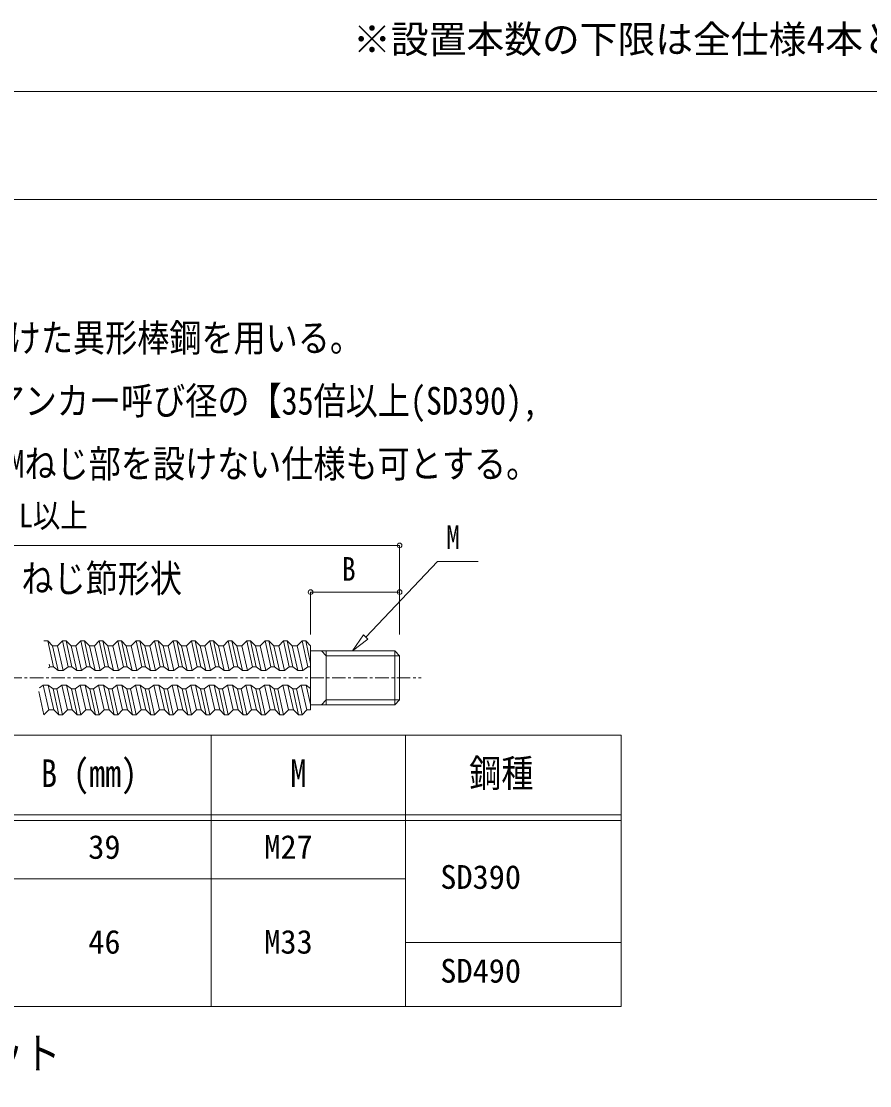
# Model space of a CAD drawing. Units: millimetres, scale not verified. Extents: x -29700 to 29700, y -21000 to 21000.
# Drawn here: x 7354 to 15215, y -10259 to -401 of the extents above; entities that cross this region are included whole.
import ezdxf
from ezdxf.enums import TextEntityAlignment as Align

# ---------------------------------------------------------------- set-up
doc = ezdxf.new("R2010")
doc.units = ezdxf.units.MM
doc.header["$LTSCALE"] = 100
doc.linetypes.add('USER2', pattern=[2, 1.25, -0.25, 0.25, -0.25])
doc.layers.add('0-0_0', color=7, linetype='Continuous')
doc.layers.add('0-4_02_TEXT', color=7, linetype='Continuous')
for name, color, linetype, lineweight in [('0-5_05_SUNPOU', 3, 'Continuous', 18), ('0-6_03_ZU', 2, 'Continuous', 18), ('0-7_06_HYOU', 7, 'Continuous', 15), ('0-8_00_WAKU', 9, 'Continuous', 18), ('0-9_08_CENTER', 1, 'USER2', 18)]:
    doc.layers.add(name, color=color, linetype=linetype, lineweight=lineweight)
doc.styles.add('ＭＳ ゴシック', font='')
doc.styles.get('ＭＳ ゴシック').set_extended_font_data('MS Gothic')

msp = doc.modelspace()

# ---------------------------------------------------------------- linework, layer by layer
at = {"layer": '0-5_05_SUNPOU'}
for p in [(4433.3, -5254.6), (10859, -6081.3)]:
    msp.add_line(p, (10859, -5254.6), dxfattribs=at)
for points in [[(10544.6, -6104.1), (11210.6, -5403.1), (11587.3, -5403.1)], [(10034.7, -6081.3), (10034.7, -5687.2), (10859, -5687.2)]]:
    msp.add_lwpolyline(points, dxfattribs=at)
msp.add_lwpolyline([(10523.4, -6084), (10424, -6231), (10565.7, -6124.2)], close=True, dxfattribs=at)
for centre in [(10859, -5254.6), (10034.7, -5687.2), (10859, -5687.2)]:
    msp.add_circle(centre, 21.9, dxfattribs=at)
at = {"layer": '0-6_03_ZU'}
for p, q in [((7598.3, -6139.9), (7564.1, -6139.9)), ((7598.3, -6139.9), (7643.8, -6185.4)), ((7598.3, -6139.9), (7650.8, -6379)), ((7643.8, -6185.4), (7689.4, -6185.4)), ((7643.8, -6185.4), (7696.4, -6413.1)), ((7689.4, -6185.4), (7741.9, -6413.1)), ((7734.9, -6139.9), (7787.5, -6379)), ((7769.1, -6139.9), (7814.6, -6185.4)), ((7769.1, -6139.9), (7821.6, -6379)), ((7814.6, -6185.4), (7867.2, -6413.1)), ((7814.6, -6185.4), (7860.1, -6185.4)), ((7860.1, -6185.4), (7912.7, -6413.1)), ((7905.7, -6139.9), (7958.2, -6379)), ((7939.8, -6139.9), (7985.4, -6185.4)), ((7939.8, -6139.9), (7992.4, -6379)), ((7985.4, -6185.4), (8037.9, -6413.1)), ((7985.4, -6185.4), (8030.9, -6185.4)), ((8030.9, -6185.4), (8083.5, -6413.1)), ((8076.5, -6139.9), (8129, -6379)), ((8110.6, -6139.9), (8156.2, -6185.4)), ((8110.6, -6139.9), (8163.2, -6379)), ((8156.2, -6185.4), (8208.7, -6413.1)), ((8156.2, -6185.4), (8201.7, -6185.4)), ((8201.7, -6185.4), (8254.2, -6413.1)), ((8247.2, -6139.9), (8299.8, -6379)), ((8281.4, -6139.9), (8326.9, -6185.4)), ((8281.4, -6139.9), (8333.9, -6379)), ((8326.9, -6185.4), (8379.5, -6413.1)), ((8326.9, -6185.4), (8372.5, -6185.4)), ((8372.5, -6185.4), (8425, -6413.1)), ((8418, -6139.9), (8470.6, -6379)), ((8452.2, -6139.9), (8497.7, -6185.4)), ((8452.2, -6139.9), (8504.7, -6379)), ((8497.7, -6185.4), (8550.3, -6413.1)), ((8497.7, -6185.4), (8543.2, -6185.4)), ((8543.2, -6185.4), (8595.8, -6413.1)), ((8588.8, -6139.9), (8641.3, -6379)), ((8622.9, -6139.9), (8668.5, -6185.4)), ((8622.9, -6139.9), (8675.5, -6379)), ((8668.5, -6185.4), (8721, -6413.1)), ((8668.5, -6185.4), (8714, -6185.4)), ((8714, -6185.4), (8766.6, -6413.1)), ((8759.6, -6139.9), (8812.1, -6379)), ((8793.7, -6139.9), (8839.3, -6185.4)), ((8793.7, -6139.9), (8846.3, -6379)), ((8839.3, -6185.4), (8891.8, -6413.1)), ((8839.3, -6185.4), (8884.8, -6185.4)), ((8884.8, -6185.4), (8937.3, -6413.1)), ((8930.3, -6139.9), (8982.9, -6379)), ((8964.5, -6139.9), (9010, -6185.4)), ((8964.5, -6139.9), (9017, -6379)), ((9010, -6185.4), (9062.6, -6413.1)), ((9010, -6185.4), (9055.6, -6185.4)), ((9055.6, -6185.4), (9108.1, -6413.1)), ((9101.1, -6139.9), (9153.7, -6379)), ((9135.3, -6139.9), (9180.8, -6185.4)), ((9135.3, -6139.9), (9187.8, -6379)), ((9180.8, -6185.4), (9233.4, -6413.1)), ((9180.8, -6185.4), (9226.3, -6185.4)), ((9226.3, -6185.4), (9278.9, -6413.1)), ((9271.9, -6139.9), (9324.4, -6379)), ((9306, -6139.9), (9351.6, -6185.4)), ((9306, -6139.9), (9358.6, -6379)), ((9351.6, -6185.4), (9404.1, -6413.1)), ((9351.6, -6185.4), (9397.1, -6185.4)), ((9397.1, -6185.4), (9449.7, -6413.1)), ((9442.7, -6139.9), (9495.2, -6379)), ((9476.8, -6139.9), (9522.4, -6185.4)), ((9476.8, -6139.9), (9529.4, -6379)), ((9522.4, -6185.4), (9574.9, -6413.1)), ((9613.4, -6139.9), (9666, -6379)), ((9647.6, -6139.9), (9693.1, -6185.4)), ((9647.6, -6139.9), (9700.1, -6379)), ((9693.1, -6185.4), (9745.7, -6413.1)), ((9693.1, -6185.4), (9738.7, -6185.4)), ((9738.7, -6185.4), (9791.2, -6413.1)), ((9784.2, -6139.9), (9836.8, -6379)), ((9818.4, -6139.9), (9863.9, -6185.4)), ((9818.4, -6139.9), (9870.9, -6379)), ((9863.9, -6185.4), (9916.5, -6413.1)), ((9863.9, -6185.4), (9909.4, -6185.4)), ((9909.4, -6185.4), (9962, -6413.1)), ((9955, -6139.9), (10007.5, -6379)), ((9989.1, -6139.9), (10034.7, -6185.4)), ((9989.1, -6139.9), (10034.7, -6347.1)), ((10034.7, -6185.4), (10034.7, -6777.5)), ((10813.4, -6231), (10034.7, -6231)), ((10179.5, -6276.5), (10134, -6231)), ((10179.5, -6231), (10179.5, -6731.9)), ((10859, -6276.5), (10179.5, -6276.5)), ((10859, -6276.5), (10813.4, -6231)), ((10813.4, -6231), (10813.4, -6731.9)), ((10859, -6276.5), (10859, -6686.4)), ((7604.9, -6387.8), (7616.7, -6379)), ((7611.6, -6355.9), (7616.7, -6379)), ((7616.7, -6379), (7650.8, -6379)), ((7696.4, -6413.1), (7650.8, -6379)), ((7741.9, -6413.1), (7787.5, -6379)), ((7787.5, -6379), (7821.6, -6379)), ((7867.2, -6413.1), (7821.6, -6379)), ((7912.7, -6413.1), (7958.2, -6379)), ((7958.2, -6379), (7992.4, -6379)), ((8037.9, -6413.1), (7992.4, -6379)), ((8083.5, -6413.1), (8129, -6379)), ((8129, -6379), (8163.2, -6379)), ((8208.7, -6413.1), (8163.2, -6379)), ((8254.2, -6413.1), (8299.8, -6379)), ((8299.8, -6379), (8333.9, -6379)), ((8379.5, -6413.1), (8333.9, -6379)), ((8425, -6413.1), (8470.6, -6379)), ((8470.6, -6379), (8504.7, -6379)), ((8550.3, -6413.1), (8504.7, -6379)), ((8595.8, -6413.1), (8641.3, -6379)), ((8641.3, -6379), (8675.5, -6379)), ((8721, -6413.1), (8675.5, -6379)), ((8766.6, -6413.1), (8812.1, -6379)), ((8812.1, -6379), (8846.3, -6379)), ((8891.8, -6413.1), (8846.3, -6379)), ((8937.3, -6413.1), (8982.9, -6379)), ((8982.9, -6379), (9017, -6379)), ((9062.6, -6413.1), (9017, -6379)), ((9108.1, -6413.1), (9153.7, -6379)), ((9153.7, -6379), (9187.8, -6379)), ((9233.4, -6413.1), (9187.8, -6379)), ((9278.9, -6413.1), (9324.4, -6379)), ((9324.4, -6379), (9358.6, -6379)), ((9404.1, -6413.1), (9358.6, -6379)), ((9449.7, -6413.1), (9495.2, -6379)), ((9495.2, -6379), (9529.4, -6379)), ((9574.9, -6413.1), (9529.4, -6379)), ((9620.4, -6413.1), (9666, -6379)), ((9666, -6379), (9700.1, -6379)), ((9745.7, -6413.1), (9700.1, -6379)), ((9791.2, -6413.1), (9836.8, -6379)), ((9836.8, -6379), (9870.9, -6379)), ((9916.5, -6413.1), (9870.9, -6379)), ((9962, -6413.1), (10007.5, -6379)), ((10007.5, -6379), (10034.7, -6379)), ((7696.4, -6413.1), (7741.9, -6413.1)), ((7867.2, -6413.1), (7912.7, -6413.1)), ((8037.9, -6413.1), (8083.5, -6413.1)), ((8208.7, -6413.1), (8254.2, -6413.1)), ((8379.5, -6413.1), (8425, -6413.1)), ((8550.3, -6413.1), (8595.8, -6413.1)), ((8721, -6413.1), (8766.6, -6413.1)), ((8891.8, -6413.1), (8937.3, -6413.1)), ((9062.6, -6413.1), (9108.1, -6413.1)), ((9233.4, -6413.1), (9278.9, -6413.1)), ((9404.1, -6413.1), (9449.7, -6413.1)), ((9574.9, -6413.1), (9620.4, -6413.1)), ((9745.7, -6413.1), (9791.2, -6413.1)), ((9916.5, -6413.1), (9962, -6413.1)), ((7557.1, -6549.7), (7523.3, -6575.1)), ((7557.1, -6549.7), (7609.7, -6777.5)), ((7557.1, -6549.7), (7602.7, -6549.7)), ((7602.7, -6549.7), (7648.2, -6583.9)), ((7602.7, -6549.7), (7655.2, -6777.5)), ((7648.2, -6583.9), (7700.8, -6823)), ((7648.2, -6583.9), (7682.4, -6583.9)), ((7727.9, -6549.7), (7682.4, -6583.9)), ((7682.4, -6583.9), (7734.9, -6823)), ((7727.9, -6549.7), (7780.4, -6777.5)), ((7727.9, -6549.7), (7773.4, -6549.7)), ((7773.4, -6549.7), (7819, -6583.9)), ((7773.4, -6549.7), (7826, -6777.5)), ((7819, -6583.9), (7871.5, -6823)), ((7819, -6583.9), (7853.1, -6583.9)), ((7898.7, -6549.7), (7853.1, -6583.9)), ((7853.1, -6583.9), (7905.7, -6823)), ((7898.7, -6549.7), (7951.2, -6777.5)), ((7898.7, -6549.7), (7944.2, -6549.7)), ((7944.2, -6549.7), (7989.8, -6583.9)), ((7944.2, -6549.7), (7996.8, -6777.5)), ((7989.8, -6583.9), (8042.3, -6823)), ((7989.8, -6583.9), (8023.9, -6583.9)), ((8069.4, -6549.7), (8023.9, -6583.9)), ((8023.9, -6583.9), (8076.5, -6823)), ((8069.4, -6549.7), (8122, -6777.5)), ((8069.4, -6549.7), (8115, -6549.7)), ((8115, -6549.7), (8160.5, -6583.9)), ((8115, -6549.7), (8167.5, -6777.5)), ((8160.5, -6583.9), (8213.1, -6823)), ((8160.5, -6583.9), (8194.7, -6583.9)), ((8240.2, -6549.7), (8194.7, -6583.9)), ((8194.7, -6583.9), (8247.2, -6823)), ((8240.2, -6549.7), (8292.8, -6777.5)), ((8240.2, -6549.7), (8285.8, -6549.7)), ((8285.8, -6549.7), (8331.3, -6583.9)), ((8285.8, -6549.7), (8338.3, -6777.5)), ((8331.3, -6583.9), (8383.9, -6823)), ((8331.3, -6583.9), (8365.5, -6583.9)), ((8411, -6549.7), (8365.5, -6583.9)), ((8365.5, -6583.9), (8418, -6823)), ((8411, -6549.7), (8463.5, -6777.5)), ((8411, -6549.7), (8456.5, -6549.7)), ((8456.5, -6549.7), (8502.1, -6583.9)), ((8456.5, -6549.7), (8509.1, -6777.5)), ((8502.1, -6583.9), (8536.2, -6583.9)), ((8502.1, -6583.9), (8554.6, -6823)), ((8581.8, -6549.7), (8536.2, -6583.9)), ((8536.2, -6583.9), (8588.8, -6823)), ((8581.8, -6549.7), (8634.3, -6777.5)), ((8581.8, -6549.7), (8627.3, -6549.7)), ((8627.3, -6549.7), (8672.9, -6583.9)), ((8627.3, -6549.7), (8679.9, -6777.5)), ((8672.9, -6583.9), (8707, -6583.9)), ((8672.9, -6583.9), (8725.4, -6823)), ((8752.5, -6549.7), (8707, -6583.9)), ((8707, -6583.9), (8759.6, -6823)), ((8752.5, -6549.7), (8805.1, -6777.5)), ((8752.5, -6549.7), (8798.1, -6549.7)), ((8798.1, -6549.7), (8843.6, -6583.9)), ((8798.1, -6549.7), (8850.6, -6777.5)), ((8843.6, -6583.9), (8877.8, -6583.9)), ((8843.6, -6583.9), (8896.2, -6823)), ((8923.3, -6549.7), (8877.8, -6583.9)), ((8877.8, -6583.9), (8930.3, -6823)), ((8923.3, -6549.7), (8975.9, -6777.5)), ((8923.3, -6549.7), (8968.9, -6549.7)), ((8968.9, -6549.7), (9014.4, -6583.9)), ((8968.9, -6549.7), (9021.4, -6777.5)), ((9014.4, -6583.9), (9048.6, -6583.9)), ((9014.4, -6583.9), (9067, -6823)), ((9094.1, -6549.7), (9048.6, -6583.9)), ((9048.6, -6583.9), (9101.1, -6823)), ((9094.1, -6549.7), (9146.6, -6777.5)), ((9094.1, -6549.7), (9139.6, -6549.7)), ((9139.6, -6549.7), (9185.2, -6583.9)), ((9139.6, -6549.7), (9192.2, -6777.5)), ((9185.2, -6583.9), (9219.3, -6583.9)), ((9185.2, -6583.9), (9237.7, -6823)), ((9264.9, -6549.7), (9219.3, -6583.9)), ((9219.3, -6583.9), (9271.9, -6823)), ((9264.9, -6549.7), (9317.4, -6777.5)), ((9264.9, -6549.7), (9310.4, -6549.7)), ((9310.4, -6549.7), (9356, -6583.9)), ((9310.4, -6549.7), (9363, -6777.5)), ((9356, -6583.9), (9408.5, -6823)), ((9356, -6583.9), (9390.1, -6583.9)), ((9435.6, -6549.7), (9390.1, -6583.9)), ((9390.1, -6583.9), (9442.7, -6823)), ((9435.6, -6549.7), (9488.2, -6777.5)), ((9435.6, -6549.7), (9481.2, -6549.7)), ((9481.2, -6549.7), (9533.7, -6777.5)), ((9481.2, -6549.7), (9526.7, -6583.9)), ((9526.7, -6583.9), (9579.3, -6823)), ((9526.7, -6583.9), (9560.9, -6583.9)), ((9606.4, -6549.7), (9560.9, -6583.9)), ((9560.9, -6583.9), (9613.4, -6823)), ((9606.4, -6549.7), (9659, -6777.5)), ((9606.4, -6549.7), (9652, -6549.7)), ((9652, -6549.7), (9697.5, -6583.9)), ((9652, -6549.7), (9704.5, -6777.5)), ((9697.5, -6583.9), (9750.1, -6823)), ((9697.5, -6583.9), (9731.7, -6583.9)), ((9777.2, -6549.7), (9731.7, -6583.9)), ((9731.7, -6583.9), (9784.2, -6823)), ((9777.2, -6549.7), (9829.7, -6777.5)), ((9777.2, -6549.7), (9822.7, -6549.7)), ((9822.7, -6549.7), (9868.3, -6583.9)), ((9822.7, -6549.7), (9875.3, -6777.5)), ((9868.3, -6583.9), (9920.8, -6823)), ((9868.3, -6583.9), (9902.4, -6583.9)), ((9948, -6549.7), (9902.4, -6583.9)), ((9902.4, -6583.9), (9955, -6823)), ((9948, -6549.7), (9993.5, -6549.7)), ((9948, -6549.7), (10000.5, -6777.5)), ((9993.5, -6549.7), (10034.7, -6728.1)), ((9993.5, -6549.7), (10034.7, -6580.6)), ((7516.7, -6607), (7564.1, -6823)), ((10179.5, -6686.4), (10134, -6731.9)), ((10859, -6686.4), (10179.5, -6686.4)), ((10859, -6686.4), (10813.4, -6731.9)), ((7564.1, -6823), (7609.7, -6777.5)), ((7655.2, -6777.5), (7609.7, -6777.5)), ((7734.9, -6823), (7780.4, -6777.5)), ((7780.4, -6777.5), (7826, -6777.5)), ((7905.7, -6823), (7951.2, -6777.5)), ((7951.2, -6777.5), (7996.8, -6777.5)), ((8076.5, -6823), (8122, -6777.5)), ((8122, -6777.5), (8167.5, -6777.5)), ((8247.2, -6823), (8292.8, -6777.5)), ((8292.8, -6777.5), (8338.3, -6777.5)), ((8418, -6823), (8463.5, -6777.5)), ((8463.5, -6777.5), (8509.1, -6777.5)), ((8588.8, -6823), (8634.3, -6777.5)), ((8634.3, -6777.5), (8679.9, -6777.5)), ((8759.6, -6823), (8805.1, -6777.5)), ((8805.1, -6777.5), (8850.6, -6777.5)), ((8930.3, -6823), (8975.9, -6777.5)), ((8975.9, -6777.5), (9021.4, -6777.5)), ((9101.1, -6823), (9146.6, -6777.5)), ((9146.6, -6777.5), (9192.2, -6777.5)), ((9271.9, -6823), (9317.4, -6777.5)), ((9317.4, -6777.5), (9363, -6777.5)), ((9442.7, -6823), (9488.2, -6777.5)), ((9488.2, -6777.5), (9533.7, -6777.5)), ((9613.4, -6823), (9659, -6777.5)), ((9659, -6777.5), (9704.5, -6777.5)), ((9784.2, -6823), (9829.7, -6777.5)), ((9829.7, -6777.5), (9875.3, -6777.5)), ((9920.8, -6823), (9875.3, -6777.5)), ((9955, -6823), (10000.5, -6777.5)), ((10000.5, -6777.5), (10034.7, -6777.5)), ((10813.4, -6731.9), (10034.7, -6731.9)), ((9955, -6823), (9920.8, -6823))]:
    msp.add_line(p, q, dxfattribs=at)
for points in [[(7769.1, -6139.9), (7734.9, -6139.9), (7689.4, -6185.4)], [(7939.8, -6139.9), (7905.7, -6139.9), (7860.1, -6185.4)], [(8110.6, -6139.9), (8076.5, -6139.9), (8030.9, -6185.4)], [(8281.4, -6139.9), (8247.2, -6139.9), (8201.7, -6185.4)], [(8452.2, -6139.9), (8418, -6139.9), (8372.5, -6185.4)], [(8622.9, -6139.9), (8588.8, -6139.9), (8543.2, -6185.4)], [(8793.7, -6139.9), (8759.6, -6139.9), (8714, -6185.4)], [(8964.5, -6139.9), (8930.3, -6139.9), (8884.8, -6185.4)], [(9135.3, -6139.9), (9101.1, -6139.9), (9055.6, -6185.4)], [(9306, -6139.9), (9271.9, -6139.9), (9226.3, -6185.4)], [(9476.8, -6139.9), (9442.7, -6139.9), (9397.1, -6185.4)], [(9522.4, -6185.4), (9567.9, -6185.4), (9620.4, -6413.1)], [(9647.6, -6139.9), (9613.4, -6139.9), (9567.9, -6185.4)], [(9818.4, -6139.9), (9784.2, -6139.9), (9738.7, -6185.4)], [(9989.1, -6139.9), (9955, -6139.9), (9909.4, -6185.4)], [(7734.9, -6823), (7700.8, -6823), (7655.2, -6777.5)], [(7905.7, -6823), (7871.5, -6823), (7826, -6777.5)], [(8076.5, -6823), (8042.3, -6823), (7996.8, -6777.5)], [(8247.2, -6823), (8213.1, -6823), (8167.5, -6777.5)], [(8418, -6823), (8383.9, -6823), (8338.3, -6777.5)], [(8588.8, -6823), (8554.6, -6823), (8509.1, -6777.5)], [(8759.6, -6823), (8725.4, -6823), (8679.9, -6777.5)], [(8930.3, -6823), (8896.2, -6823), (8850.6, -6777.5)], [(9101.1, -6823), (9067, -6823), (9021.4, -6777.5)], [(9271.9, -6823), (9237.7, -6823), (9192.2, -6777.5)], [(9442.7, -6823), (9408.5, -6823), (9363, -6777.5)], [(9613.4, -6823), (9579.3, -6823), (9533.7, -6777.5)], [(9784.2, -6823), (9750.1, -6823), (9704.5, -6777.5)]]:
    msp.add_lwpolyline(points, dxfattribs=at)
at = {"layer": '0-7_06_HYOU'}
for p, q in [((2700, -7011), (12912.5, -7011)), ((9112.5, -9524.4), (9112.5, -7011)), ((10912.5, -9524.4), (10912.5, -7011)), ((12912.5, -9524.4), (12912.5, -7011)), ((2700, -7751.8), (12912.5, -7751.8)), ((2700, -7801.8), (12912.5, -7801.8)), ((2700, -8342.7), (10912.5, -8342.7)), ((10912.5, -8933.6), (12912.5, -8933.6)), ((2700, -9524.4), (12912.5, -9524.4))]:
    msp.add_line(p, q, dxfattribs=at)
at = {"layer": '0-8_00_WAKU'}
msp.add_line((900, -2050), (27900, -2050), dxfattribs=at)
msp.add_lwpolyline([(900, -16700), (900, -1050), (27900, -1050)], dxfattribs=at)
at = {"layer": '0-9_08_CENTER'}
msp.add_line((4233.3, -6481.4), (11059, -6481.4), dxfattribs=at)

# ---------------------------------------------------------------- texts
at = {"layer": '0-0_0', "style": 'ＭＳ ゴシック'}
msp.add_text('※設置本数の下限は全仕様4本とする', height=256.6, dxfattribs=at).set_placement((10427.9, -772.2), align=Align.BOTTOM_LEFT)
at = {"layer": '0-4_02_TEXT', "style": 'ＭＳ ゴシック', "width": 0.85}
for s, height, p in [('杭頭アンカーは片端部にMねじを設けた異形棒鋼を用いる。', 256.6, (2627.1, -3537.3)), ('設計者の指定により定着長(L1)がアンカー呼び径の【35倍以上(SD390),', 256.6, (2627.1, -4120.7)), ('45倍以上(SD490)】となる場合は、Mねじ部を設けない仕様も可とする。', 256.6, (2627.1, -4704)), ('L以上', 219.9, (7333.4, -5153.7)), ('M', 219.9, (11291.2, -5353.8)), ('ねじ節形状', 256.6, (7354.6, -5766.4)), ('B', 219.9, (10324.7, -5648.8)), ('B (mm)', 256.6, (7536.9, -7569.7)), ('M', 256.6, (9847.3, -7569.7)), ('鋼種', 256.6, (11504, -7569.7)), ('定着板および定着板用六角ナット', 293.3, (2617.3, -10193.3))]:
    msp.add_text(s, height=height, dxfattribs=at).set_placement(p, align=Align.BOTTOM_LEFT)
at = {"layer": '0-4_02_TEXT', "style": 'ＭＳ ゴシック'}
for s, p in [('39', (7974.2, -8223.6)), ('M27', (9605.1, -8223.6)), ('SD390', (11236, -8501.8)), ('46', (7974.2, -9102)), ('M33', (9605.1, -9102)), ('SD490', (11236, -9370.5))]:
    msp.add_text(s, height=219.9, dxfattribs=at).set_placement(p, align=Align.BOTTOM_LEFT)

doc.saveas('drawing.dxf')
